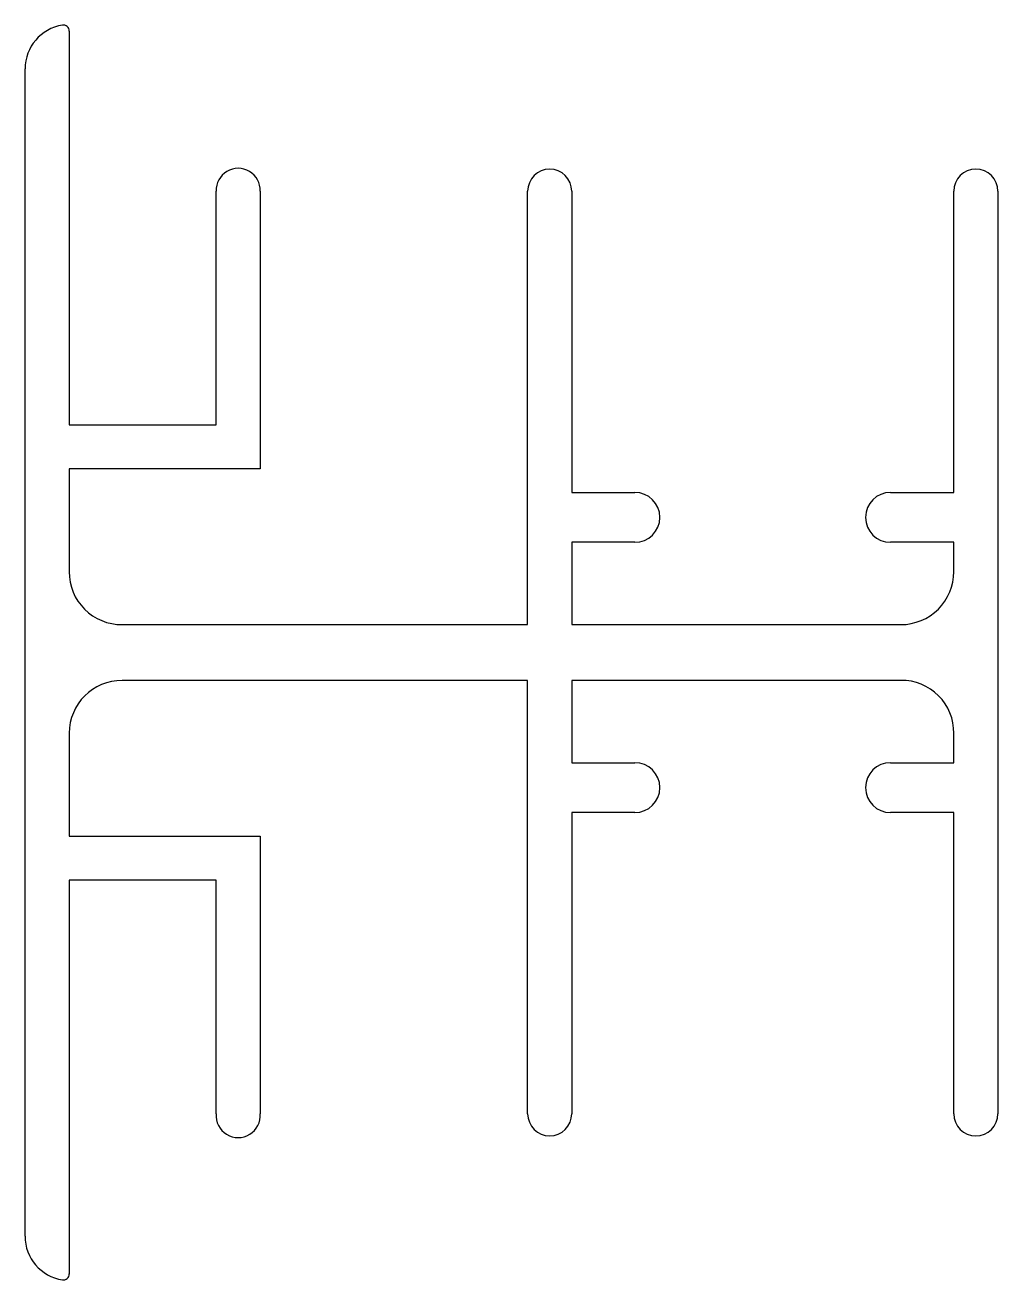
# Model space of a CAD drawing. Extents: x 229.9 to 263, y 281.3 to 324.
import ezdxf

# ---------------------------------------------------------------- set-up
doc = ezdxf.new("R2010")
doc.units = 0
doc.layers.get('0').update_dxf_attribs({"linetype": 'CONTINUOUS'})

msp = doc.modelspace()

# ---------------------------------------------------------------- linework, layer by layer
at = {"color": 7}
for p, q in [((231.373, 323.8), (231.373, 310.396)), ((229.873, 303.896), (229.873, 322.516)), ((236.373, 310.396), (236.373, 318.346)), ((237.873, 318.346), (237.873, 308.896)), ((246.973, 303.596), (246.973, 318.346)), ((248.473, 318.346), (248.473, 308.096)), ((261.473, 308.096), (261.473, 318.346)), ((262.973, 318.346), (262.973, 286.946)), ((231.373, 310.396), (236.373, 310.396)), ((237.873, 308.896), (231.373, 308.896)), ((231.373, 308.896), (231.373, 305.396)), ((248.473, 308.096), (250.623, 308.096)), ((259.323, 308.096), (261.473, 308.096)), ((248.473, 306.396), (248.473, 303.596)), ((250.623, 306.396), (248.473, 306.396)), ((261.473, 306.396), (259.323, 306.396)), ((261.473, 305.396), (261.473, 306.396)), ((229.873, 282.776), (229.873, 303.896)), ((233.173, 303.596), (246.973, 303.596)), ((248.473, 303.596), (259.673, 303.596)), ((246.973, 301.696), (233.173, 301.696)), ((246.973, 286.946), (246.973, 301.696)), ((259.673, 301.696), (248.473, 301.696)), ((248.473, 301.696), (248.473, 298.896)), ((231.373, 299.896), (231.373, 296.396)), ((261.473, 298.896), (261.473, 299.896)), ((248.473, 298.896), (250.623, 298.896)), ((259.323, 298.896), (261.473, 298.896)), ((248.473, 297.196), (248.473, 286.946)), ((250.623, 297.196), (248.473, 297.196)), ((261.473, 297.196), (259.323, 297.196)), ((261.473, 286.946), (261.473, 297.196)), ((231.373, 296.396), (237.873, 296.396)), ((237.873, 296.396), (237.873, 286.946)), ((231.373, 294.896), (231.373, 281.491)), ((236.373, 294.896), (231.373, 294.896)), ((236.373, 286.946), (236.373, 294.896))]:
    msp.add_line(p, q, dxfattribs=at)
for centre, radius, start, end in [((231.369, 322.519), 1.496, 98.7205, 180.1296), ((231.178, 323.806), 0.195, 358.2906, 100.5623), ((237.123, 318.376), 0.751, 357.7329, 182.2671), ((247.723, 318.346), 0.75, 0, 180), ((262.223, 318.346), 0.75, 0, 180), ((250.623, 307.246), 0.85, 270, 90), ((259.323, 307.246), 0.85, 90, 270), ((233.16, 305.383), 1.787, 179.5876, 270.412), ((259.675, 305.394), 1.798, 269.9488, 0.0516), ((233.173, 299.896), 1.8, 90, 180), ((259.697, 299.92), 1.777, 359.2376, 90.7621), ((250.623, 298.046), 0.85, 270, 90), ((259.323, 298.046), 0.85, 90, 270), ((237.123, 286.887), 0.752, 175.4869, 4.5131), ((247.723, 286.946), 0.75, 180, 0), ((262.223, 286.946), 0.75, 180, 0), ((231.369, 282.773), 1.497, 179.8856, 261.2643), ((231.177, 281.487), 0.196, 259.7113, 1.4358)]:
    msp.add_arc(centre, radius, start, end, dxfattribs=at)

doc.saveas('drawing.dxf')
